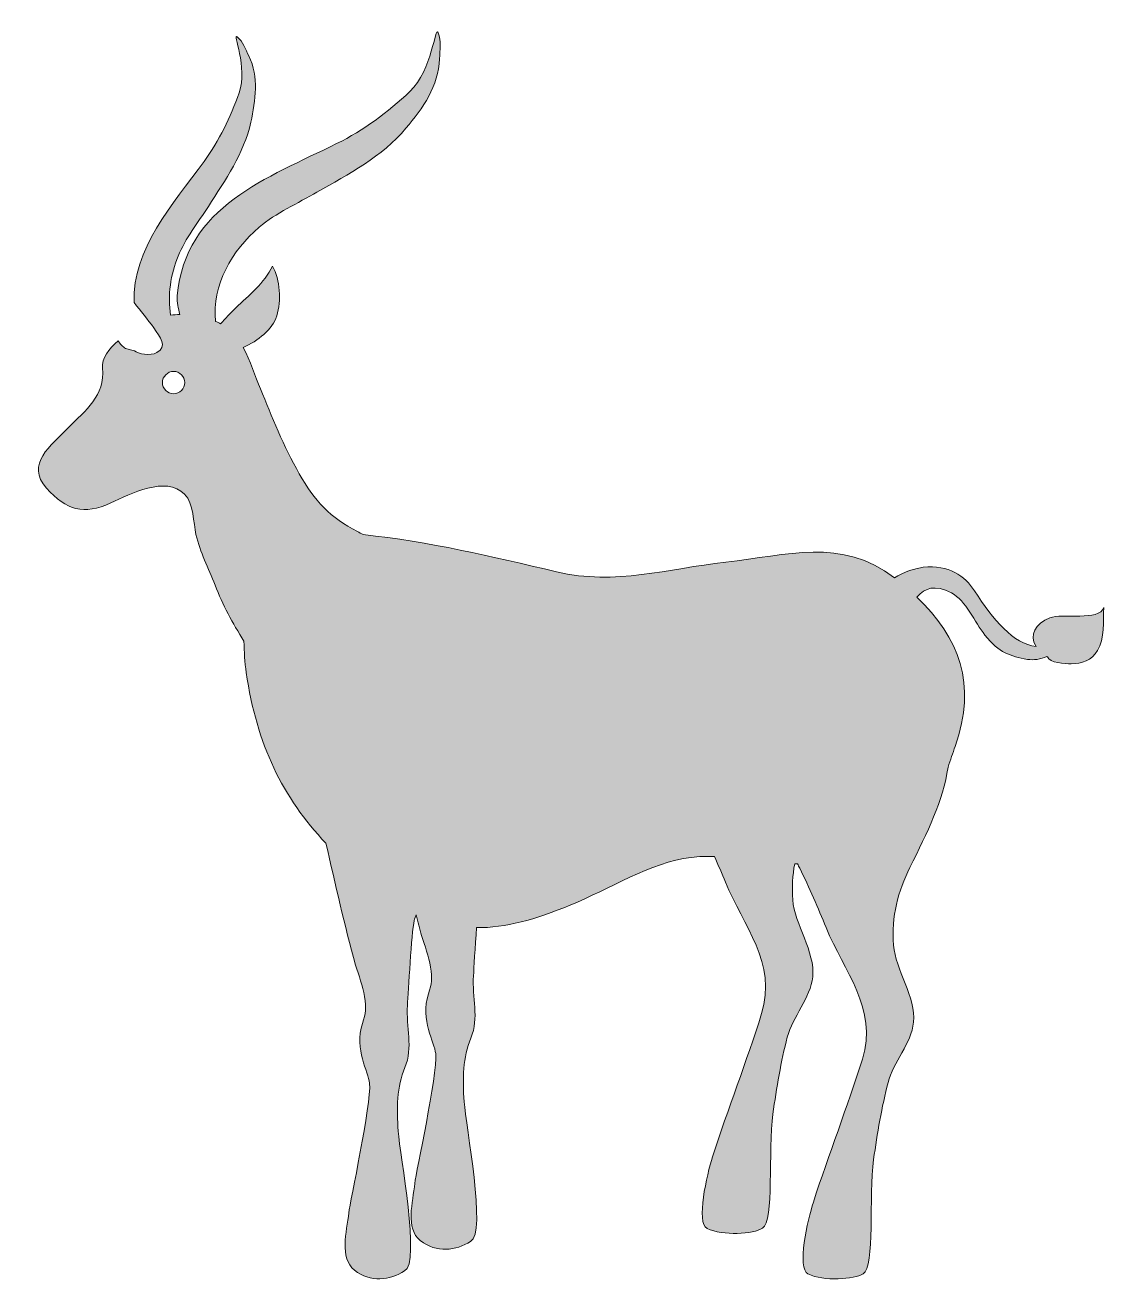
# Model space of a CAD drawing. Header units: inches. Extents: x -1 to 87, y 0 to 102.
import ezdxf

# ---------------------------------------------------------------- set-up
doc = ezdxf.new("R2010")
doc.units = ezdxf.units.IN
doc.header["$MEASUREMENT"] = 0
doc.layers.add('Layer 1', color=7, linetype='Continuous')

msp = doc.modelspace()

# ---------------------------------------------------------------- hatches: boundary and pattern name
at = {"layer": 'Layer 1', "true_color": 0xfacfb9}
h = msp.add_hatch(color=254, dxfattribs=at)
h.dxf.hatch_style = 2
edge = h.paths.add_edge_path()
edge.add_spline(control_points=[(82.38, 53.86), (81.23, 53.38), (80.68, 52.47), (81.27, 51.54), (79.42, 51.72), (77.8, 53.69), (76.25, 56.07), (75.47, 57.26), (74.18, 58.22), (72.07, 57.98), (71.56, 57.92), (70.43, 57.61), (69.74, 57.12), (65.4, 60.46), (60.99, 58.94), (56, 58.4), (51.19, 57.87), (47.05, 56.48), (42.21, 57.61), (36.87, 58.86), (31.84, 60.09), (26.45, 60.64), (26.3, 60.73), (26.14, 60.82), (26, 60.89), (23.78, 62), (22.49, 63.41), (21.25, 65.6), (19.97, 67.86), (19.01, 70.26), (18.08, 72.53), (17.67, 73.52), (17.26, 74.81), (16.67, 75.89), (17.89, 76.43), (19.07, 77.35), (19.42, 78.47), (19.79, 79.7), (19.69, 81.41), (19.07, 82.51), (18.39, 81.16), (17.14, 80.12), (16.07, 79.12), (15.64, 78.71), (15.23, 78.26), (14.84, 77.82), (14.7, 77.89), (14.57, 77.96), (14.43, 78.02), (14.1, 80.95), (15.77, 83.82), (17.98, 85.69), (19.34, 86.85), (21.14, 87.65), (22.69, 88.54), (25.28, 90.03), (27.98, 91.42), (29.94, 93.75), (31.32, 95.41), (32.6, 97.19), (32.68, 99.42), (32.7, 100.13), (32.82, 100.88), (32.55, 101.53), (32.3, 102.16), (32.11, 98.48), (30.26, 96.75), (28.43, 95.04), (26.53, 93.61), (24.29, 92.5), (18.68, 89.72), (11.94, 87.41), (11.31, 80.1), (11.26, 79.56), (11.4, 79.08), (11.51, 78.59), (11.26, 78.58), (11.02, 78.55), (10.77, 78.52), (10.5, 80.12), (10.77, 81.85), (11.38, 83.34), (11.96, 84.77), (13.01, 86.09), (13.84, 87.38), (15.23, 89.55), (16.73, 91.69), (17.3, 94.24), (17.69, 96.06), (17.96, 97.92), (17.14, 99.65), (16.88, 100.2), (16.66, 100.82), (16.2, 101.21), (15.76, 101.59), (17.08, 98.71), (16.35, 96.65), (15.64, 94.63), (14.75, 92.78), (13.49, 91.05), (10.91, 87.51), (7.63, 83.91), (7.8, 79.55), (8.33, 78.87), (8.89, 78.21), (9.39, 77.49), (9.9, 76.74), (10.56, 75.95), (9.64, 75.47), (9.13, 75.2), (8.1, 75.34), (7.83, 75.63), (7.83, 75.63), (7.1, 75.81), (7.1, 75.81), (6.86, 75.97), (6.66, 76.18), (6.5, 76.44), (5.72, 75.76), (5.16, 74.98), (5.22, 74.23), (5.42, 71.92), (3.87, 70.8), (2.39, 69.31), (1.02, 67.94), (-1.08, 66.35), (0.66, 64.43), (2.29, 62.63), (3.68, 62.21), (5.9, 63.23), (7.46, 63.94), (10.39, 65.48), (11.91, 63.94), (12.67, 63.17), (12.61, 61.62), (12.83, 60.65), (13.17, 59.2), (13.85, 57.92), (14.39, 56.53), (15, 54.93), (15.81, 53.42), (16.74, 51.97), (16.76, 51.1), (16.81, 50.23), (16.93, 49.4), (17.78, 43.53), (19.89, 39.21), (23.42, 35.49), (24.2, 32.15), (24.92, 28.8), (25.84, 25.57), (26.08, 24.7), (26.44, 23.88), (26.57, 23), (26.72, 22.01), (26.67, 21.67), (26.39, 20.82), (25.7, 18.66), (26.89, 16.87), (26.98, 15.95), (27.13, 14.18), (25.37, 6.28), (25.28, 5.37), (25.12, 3.84), (24.49, 1.7), (25.74, 0.71), (27.05, -0.33), (28.62, -0.12), (29.83, 0.64), (31.14, 1.28), (29.45, 10.07), (29.31, 12.03), (29.17, 13.9), (29.18, 15.64), (29.85, 17.21), (30.54, 18.87), (29.94, 20.5), (30.06, 22.28), (30.14, 23.42), (30.39, 28.17), (30.61, 29.2), (30.65, 29.36), (30.7, 29.51), (30.76, 29.66), (30.9, 29.09), (31.06, 28.53), (31.21, 27.97), (31.46, 27.11), (31.82, 26.29), (31.95, 25.41), (32.09, 24.41), (32.04, 24.08), (31.77, 23.23), (31.08, 21.06), (32.27, 19.28), (32.36, 18.35), (32.51, 16.59), (30.75, 8.69), (30.66, 7.78), (30.5, 6.25), (29.87, 4.1), (31.11, 3.12), (32.43, 2.08), (34, 2.28), (35.21, 3.05), (36.52, 3.68), (34.82, 12.48), (34.68, 14.43), (34.55, 16.31), (34.56, 18.04), (35.23, 19.62), (35.92, 21.28), (35.31, 22.91), (35.44, 24.69), (35.48, 25.31), (35.57, 27.03), (35.69, 28.62), (38.04, 28.59), (40.47, 29.28), (43.32, 30.45), (46.48, 31.75), (49.83, 33.93), (53.17, 34.34), (53.81, 34.42), (54.44, 34.43), (55.07, 34.42), (55.38, 33.72), (55.67, 33.02), (55.96, 32.33), (57.42, 28.78), (60.2, 25.71), (58.91, 21.61), (57.68, 17.67), (56.18, 13.86), (54.92, 9.95), (54.45, 8.49), (53.55, 4.56), (54.48, 4.1), (55.75, 3.48), (58.25, 3.66), (58.98, 4.12), (59.95, 4.71), (59.43, 10.42), (59.83, 13.43), (60.12, 15.53), (60.51, 17.76), (61, 19.69), (61.43, 21.36), (62.91, 22.88), (63.08, 24.62), (63.29, 26.62), (61.59, 28.93), (61.45, 30.88), (61.37, 31.91), (61.43, 32.88), (61.61, 33.82), (61.68, 33.81), (61.76, 33.81), (61.84, 33.81), (61.9, 33.7), (61.96, 33.58), (62.02, 33.46), (62.8, 31.87), (63.51, 30.22), (64.16, 28.62), (65.63, 25.08), (68.4, 22.01), (67.12, 17.91), (65.89, 13.97), (64.39, 10.16), (63.13, 6.25), (62.66, 4.79), (61.76, 0.86), (62.69, 0.4), (63.96, -0.22), (66.46, -0.04), (67.19, 0.41), (68.16, 1), (67.63, 6.71), (68.04, 9.73), (68.32, 11.82), (68.71, 14.06), (69.21, 15.99), (69.64, 17.66), (71.12, 19.18), (71.29, 20.91), (71.5, 22.92), (69.8, 25.23), (69.66, 27.18), (69.48, 29.53), (70.03, 31.58), (70.99, 33.52), (72.42, 36.41), (73.69, 38.92), (74.1, 41.69), (74.29, 42.27), (74.48, 42.84), (74.68, 43.39), (76.46, 48.49), (75.02, 52.23), (71.55, 55.56), (72.25, 56.31), (72.99, 56.59), (74.37, 55.89), (75.57, 55.29), (76.28, 53.47), (77.1, 52.46), (78.3, 50.98), (79.14, 50.75), (80.56, 50.48), (81.06, 50.39), (81.63, 50.49), (82.16, 50.72), (82.16, 50.72), (82.19, 50.69), (82.19, 50.69), (82.34, 50.17), (83.66, 50.13), (84.12, 50.12), (84.99, 50.1), (85.81, 50.41), (86.28, 51.19), (86.87, 52.17), (86.73, 53.62), (86.79, 54.7), (86.42, 53.56), (83.41, 54.28), (82.38, 53.86)], knot_values=[0, 0, 0, 0, 1, 1, 1, 2, 2, 2, 3, 3, 3, 4, 4, 4, 5, 5, 5, 6, 6, 6, 7, 7, 7, 8, 8, 8, 9, 9, 9, 10, 10, 10, 11, 11, 11, 12, 12, 12, 13, 13, 13, 14, 14, 14, 15, 15, 15, 16, 16, 16, 17, 17, 17, 18, 18, 18, 19, 19, 19, 20, 20, 20, 21, 21, 21, 22, 22, 22, 23, 23, 23, 24, 24, 24, 25, 25, 25, 26, 26, 26, 27, 27, 27, 28, 28, 28, 29, 29, 29, 30, 30, 30, 31, 31, 31, 32, 32, 32, 33, 33, 33, 34, 34, 34, 35, 35, 35, 36, 36, 36, 37, 37, 37, 38, 38, 38, 39, 39, 39, 40, 40, 40, 41, 41, 41, 42, 42, 42, 43, 43, 43, 44, 44, 44, 45, 45, 45, 46, 46, 46, 47, 47, 47, 48, 48, 48, 49, 49, 49, 50, 50, 50, 51, 51, 51, 52, 52, 52, 53, 53, 53, 54, 54, 54, 55, 55, 55, 56, 56, 56, 57, 57, 57, 58, 58, 58, 59, 59, 59, 60, 60, 60, 61, 61, 61, 62, 62, 62, 63, 63, 63, 64, 64, 64, 65, 65, 65, 66, 66, 66, 67, 67, 67, 68, 68, 68, 69, 69, 69, 70, 70, 70, 71, 71, 71, 72, 72, 72, 73, 73, 73, 74, 74, 74, 75, 75, 75, 76, 76, 76, 77, 77, 77, 78, 78, 78, 79, 79, 79, 80, 80, 80, 81, 81, 81, 82, 82, 82, 83, 83, 83, 84, 84, 84, 85, 85, 85, 86, 86, 86, 87, 87, 87, 88, 88, 88, 89, 89, 89, 90, 90, 90, 91, 91, 91, 92, 92, 92, 93, 93, 93, 94, 94, 94, 95, 95, 95, 96, 96, 96, 97, 97, 97, 98, 98, 98, 99, 99, 99, 100, 100, 100, 101, 101, 101, 102, 102, 102, 103, 103, 103, 104, 104, 104, 105, 105, 105, 106, 106, 106, 107, 107, 107, 108, 108, 108, 109, 109, 109, 109], degree=3, periodic=1)
edge = h.paths.add_edge_path()
edge.add_spline(control_points=[(11.01, 72.12), (10.51, 72.12), (10.1, 72.53), (10.1, 73.03), (10.1, 73.53), (10.51, 73.94), (11.01, 73.94), (11.51, 73.94), (11.92, 73.53), (11.92, 73.03), (11.92, 72.53), (11.51, 72.12), (11.01, 72.12)], knot_values=[0, 0, 0, 0, 1, 1, 1, 2, 2, 2, 3, 3, 3, 4, 4, 4, 4], degree=3, periodic=1)

# ---------------------------------------------------------------- linework, layer by layer
at = {"layer": 'Layer 1', "lineweight": 0}
for points, knots in [([(82.38, 53.86), (81.23, 53.38), (80.68, 52.47), (81.27, 51.54), (79.42, 51.72), (77.8, 53.69), (76.25, 56.07), (75.47, 57.26), (74.18, 58.22), (72.07, 57.98), (71.56, 57.92), (70.43, 57.61), (69.74, 57.12), (65.4, 60.46), (60.99, 58.94), (56, 58.4), (51.19, 57.87), (47.05, 56.48), (42.21, 57.61), (36.87, 58.86), (31.84, 60.09), (26.45, 60.64), (26.3, 60.73), (26.14, 60.82), (26, 60.89), (23.78, 62), (22.49, 63.41), (21.25, 65.6), (19.97, 67.86), (19.01, 70.26), (18.08, 72.53), (17.67, 73.52), (17.26, 74.81), (16.67, 75.89), (17.89, 76.43), (19.07, 77.35), (19.42, 78.47), (19.79, 79.7), (19.69, 81.41), (19.07, 82.51), (18.39, 81.16), (17.14, 80.12), (16.07, 79.12), (15.64, 78.71), (15.23, 78.26), (14.84, 77.82), (14.7, 77.89), (14.57, 77.96), (14.43, 78.02), (14.1, 80.95), (15.77, 83.82), (17.98, 85.69), (19.34, 86.85), (21.14, 87.65), (22.69, 88.54), (25.28, 90.03), (27.98, 91.42), (29.94, 93.75), (31.32, 95.41), (32.6, 97.19), (32.68, 99.42), (32.7, 100.13), (32.82, 100.88), (32.55, 101.53), (32.3, 102.16), (32.11, 98.48), (30.26, 96.75), (28.43, 95.04), (26.53, 93.61), (24.29, 92.5), (18.68, 89.72), (11.94, 87.41), (11.31, 80.1), (11.26, 79.56), (11.4, 79.08), (11.51, 78.59), (11.26, 78.58), (11.02, 78.55), (10.77, 78.52), (10.5, 80.12), (10.77, 81.85), (11.38, 83.34), (11.96, 84.77), (13.01, 86.09), (13.84, 87.38), (15.23, 89.55), (16.73, 91.69), (17.3, 94.24), (17.69, 96.06), (17.96, 97.92), (17.14, 99.65), (16.88, 100.2), (16.66, 100.82), (16.2, 101.21), (15.76, 101.59), (17.08, 98.71), (16.35, 96.65), (15.64, 94.63), (14.75, 92.78), (13.49, 91.05), (10.91, 87.51), (7.63, 83.91), (7.8, 79.55), (8.33, 78.87), (8.89, 78.21), (9.39, 77.49), (9.9, 76.74), (10.56, 75.95), (9.64, 75.47), (9.13, 75.2), (8.1, 75.34), (7.83, 75.63), (7.83, 75.63), (7.1, 75.81), (7.1, 75.81), (6.86, 75.97), (6.66, 76.18), (6.5, 76.44), (5.72, 75.76), (5.16, 74.98), (5.22, 74.23), (5.42, 71.92), (3.87, 70.8), (2.39, 69.31), (1.02, 67.94), (-1.08, 66.35), (0.66, 64.43), (2.29, 62.63), (3.68, 62.21), (5.9, 63.23), (7.46, 63.94), (10.39, 65.48), (11.91, 63.94), (12.67, 63.17), (12.61, 61.62), (12.83, 60.65), (13.17, 59.2), (13.85, 57.92), (14.39, 56.53), (15, 54.93), (15.81, 53.42), (16.74, 51.97), (16.76, 51.1), (16.81, 50.23), (16.93, 49.4), (17.78, 43.53), (19.89, 39.21), (23.42, 35.49), (24.2, 32.15), (24.92, 28.8), (25.84, 25.57), (26.08, 24.7), (26.44, 23.88), (26.57, 23), (26.72, 22.01), (26.67, 21.67), (26.39, 20.82), (25.7, 18.66), (26.89, 16.87), (26.98, 15.95), (27.13, 14.18), (25.37, 6.28), (25.28, 5.37), (25.12, 3.84), (24.49, 1.7), (25.74, 0.71), (27.05, -0.33), (28.62, -0.12), (29.83, 0.64), (31.14, 1.28), (29.45, 10.07), (29.31, 12.03), (29.17, 13.9), (29.18, 15.64), (29.85, 17.21), (30.54, 18.87), (29.94, 20.5), (30.06, 22.28), (30.14, 23.42), (30.39, 28.17), (30.61, 29.2), (30.65, 29.36), (30.7, 29.51), (30.76, 29.66), (30.9, 29.09), (31.06, 28.53), (31.21, 27.97), (31.46, 27.11), (31.82, 26.29), (31.95, 25.41), (32.09, 24.41), (32.04, 24.08), (31.77, 23.23), (31.08, 21.06), (32.27, 19.28), (32.36, 18.35), (32.51, 16.59), (30.75, 8.69), (30.66, 7.78), (30.5, 6.25), (29.87, 4.1), (31.11, 3.12), (32.43, 2.08), (34, 2.28), (35.21, 3.05), (36.52, 3.68), (34.82, 12.48), (34.68, 14.43), (34.55, 16.31), (34.56, 18.04), (35.23, 19.62), (35.92, 21.28), (35.31, 22.91), (35.44, 24.69), (35.48, 25.31), (35.57, 27.03), (35.69, 28.62), (38.04, 28.59), (40.47, 29.28), (43.32, 30.45), (46.48, 31.75), (49.83, 33.93), (53.17, 34.34), (53.81, 34.42), (54.44, 34.43), (55.07, 34.42), (55.38, 33.72), (55.67, 33.02), (55.96, 32.33), (57.42, 28.78), (60.2, 25.71), (58.91, 21.61), (57.68, 17.67), (56.18, 13.86), (54.92, 9.95), (54.45, 8.49), (53.55, 4.56), (54.48, 4.1), (55.75, 3.48), (58.25, 3.66), (58.98, 4.12), (59.95, 4.71), (59.43, 10.42), (59.83, 13.43), (60.12, 15.53), (60.51, 17.76), (61, 19.69), (61.43, 21.36), (62.91, 22.88), (63.08, 24.62), (63.29, 26.62), (61.59, 28.93), (61.45, 30.88), (61.37, 31.91), (61.43, 32.88), (61.61, 33.82), (61.68, 33.81), (61.76, 33.81), (61.84, 33.81), (61.9, 33.7), (61.96, 33.58), (62.02, 33.46), (62.8, 31.87), (63.51, 30.22), (64.16, 28.62), (65.63, 25.08), (68.4, 22.01), (67.12, 17.91), (65.89, 13.97), (64.39, 10.16), (63.13, 6.25), (62.66, 4.79), (61.76, 0.86), (62.69, 0.4), (63.96, -0.22), (66.46, -0.04), (67.19, 0.41), (68.16, 1), (67.63, 6.71), (68.04, 9.73), (68.32, 11.82), (68.71, 14.06), (69.21, 15.99), (69.64, 17.66), (71.12, 19.18), (71.29, 20.91), (71.5, 22.92), (69.8, 25.23), (69.66, 27.18), (69.48, 29.53), (70.03, 31.58), (70.99, 33.52), (72.42, 36.41), (73.69, 38.92), (74.1, 41.69), (74.29, 42.27), (74.48, 42.84), (74.68, 43.39), (76.46, 48.49), (75.02, 52.23), (71.55, 55.56), (72.25, 56.31), (72.99, 56.59), (74.37, 55.89), (75.57, 55.29), (76.28, 53.47), (77.1, 52.46), (78.3, 50.98), (79.14, 50.75), (80.56, 50.48), (81.06, 50.39), (81.63, 50.49), (82.16, 50.72), (82.16, 50.72), (82.19, 50.69), (82.19, 50.69), (82.34, 50.17), (83.66, 50.13), (84.12, 50.12), (84.99, 50.1), (85.81, 50.41), (86.28, 51.19), (86.87, 52.17), (86.73, 53.62), (86.79, 54.7), (86.42, 53.56), (83.41, 54.28), (82.38, 53.86)], [0, 0, 0, 0, 1, 1, 1, 2, 2, 2, 3, 3, 3, 4, 4, 4, 5, 5, 5, 6, 6, 6, 7, 7, 7, 8, 8, 8, 9, 9, 9, 10, 10, 10, 11, 11, 11, 12, 12, 12, 13, 13, 13, 14, 14, 14, 15, 15, 15, 16, 16, 16, 17, 17, 17, 18, 18, 18, 19, 19, 19, 20, 20, 20, 21, 21, 21, 22, 22, 22, 23, 23, 23, 24, 24, 24, 25, 25, 25, 26, 26, 26, 27, 27, 27, 28, 28, 28, 29, 29, 29, 30, 30, 30, 31, 31, 31, 32, 32, 32, 33, 33, 33, 34, 34, 34, 35, 35, 35, 36, 36, 36, 37, 37, 37, 38, 38, 38, 39, 39, 39, 40, 40, 40, 41, 41, 41, 42, 42, 42, 43, 43, 43, 44, 44, 44, 45, 45, 45, 46, 46, 46, 47, 47, 47, 48, 48, 48, 49, 49, 49, 50, 50, 50, 51, 51, 51, 52, 52, 52, 53, 53, 53, 54, 54, 54, 55, 55, 55, 56, 56, 56, 57, 57, 57, 58, 58, 58, 59, 59, 59, 60, 60, 60, 61, 61, 61, 62, 62, 62, 63, 63, 63, 64, 64, 64, 65, 65, 65, 66, 66, 66, 67, 67, 67, 68, 68, 68, 69, 69, 69, 70, 70, 70, 71, 71, 71, 72, 72, 72, 73, 73, 73, 74, 74, 74, 75, 75, 75, 76, 76, 76, 77, 77, 77, 78, 78, 78, 79, 79, 79, 80, 80, 80, 81, 81, 81, 82, 82, 82, 83, 83, 83, 84, 84, 84, 85, 85, 85, 86, 86, 86, 87, 87, 87, 88, 88, 88, 89, 89, 89, 90, 90, 90, 91, 91, 91, 92, 92, 92, 93, 93, 93, 94, 94, 94, 95, 95, 95, 96, 96, 96, 97, 97, 97, 98, 98, 98, 99, 99, 99, 100, 100, 100, 101, 101, 101, 102, 102, 102, 103, 103, 103, 104, 104, 104, 105, 105, 105, 106, 106, 106, 107, 107, 107, 108, 108, 108, 109, 109, 109, 109]), ([(11.01, 72.12), (10.51, 72.12), (10.1, 72.53), (10.1, 73.03), (10.1, 73.53), (10.51, 73.94), (11.01, 73.94), (11.51, 73.94), (11.92, 73.53), (11.92, 73.03), (11.92, 72.53), (11.51, 72.12), (11.01, 72.12)], [0, 0, 0, 0, 1, 1, 1, 2, 2, 2, 3, 3, 3, 4, 4, 4, 4])]:
    msp.add_open_spline(points, degree=3, knots=knots, dxfattribs=at)

doc.saveas('drawing.dxf')
